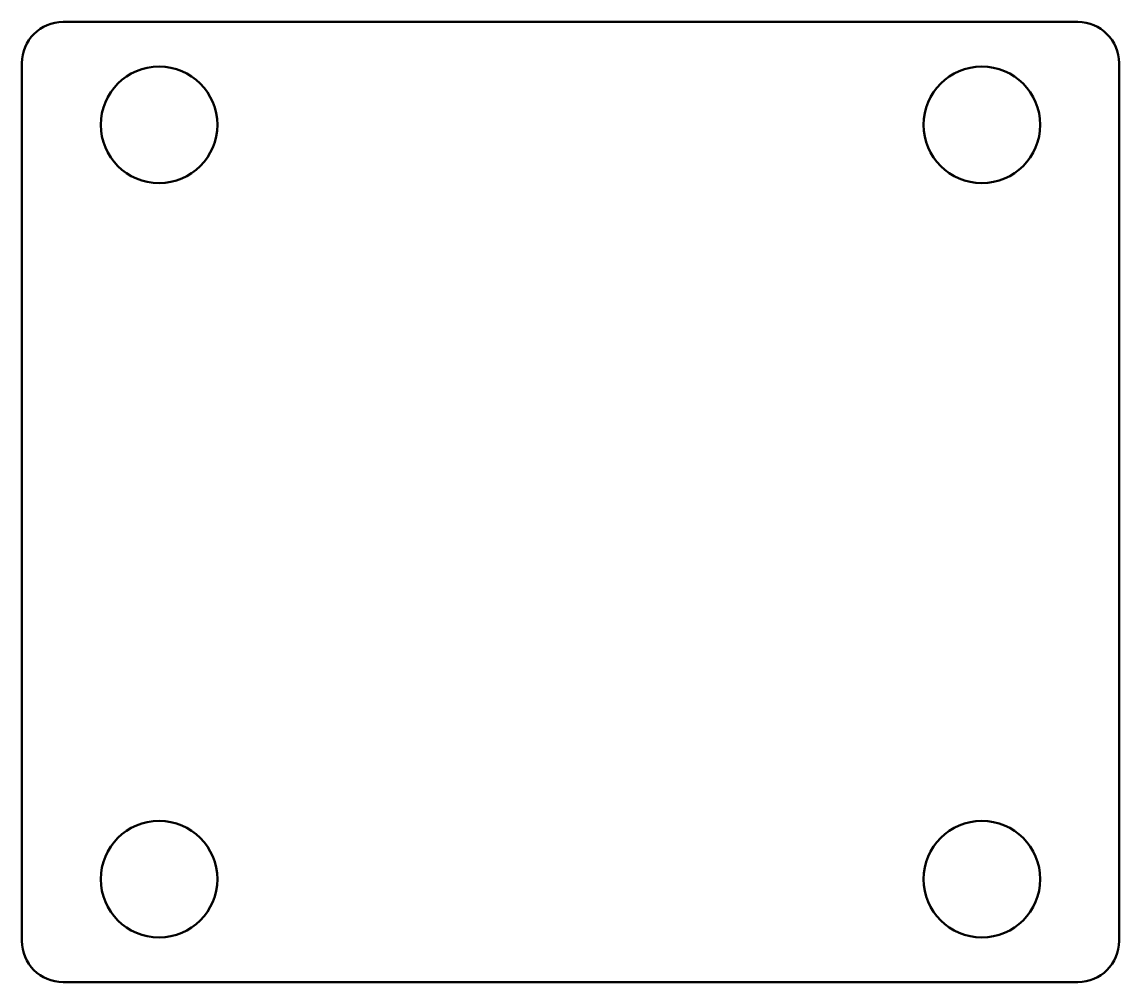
# Model space of a CAD drawing. Header units: millimetres. Extents: x 1 to 161, y 1 to 141.
import ezdxf

# ---------------------------------------------------------------- set-up
doc = ezdxf.new("R2010")
doc.units = ezdxf.units.MM
doc.layers.add('IV_INTERIOR_PROFILES', color=7, linetype='Continuous', lineweight=50)
doc.layers.add('IV_OUTER_PROFILE', color=7, linetype='Continuous', lineweight=50)

msp = doc.modelspace()

# ---------------------------------------------------------------- linework, layer by layer
at = {"layer": 'IV_INTERIOR_PROFILES'}
for centre in [(21.24, 126.24), (141.24, 126.24), (21.24, 16.24), (141.24, 16.24)]:
    msp.add_circle(centre, 8.5, dxfattribs=at)
at = {"layer": 'IV_OUTER_PROFILE'}
for p, q in [((7.24, 141.24), (155.24, 141.24)), ((1.24, 7.24), (1.24, 135.24)), ((161.24, 135.24), (161.24, 7.24)), ((155.24, 1.24), (7.24, 1.24))]:
    msp.add_line(p, q, dxfattribs=at)
for centre, start, end in [((7.24, 135.24), 90, 180), ((155.24, 135.24), 0, 90), ((7.24, 7.24), 180, 270), ((155.24, 7.24), 270, 0)]:
    msp.add_arc(centre, 6, start, end, dxfattribs=at)

doc.saveas('drawing.dxf')
